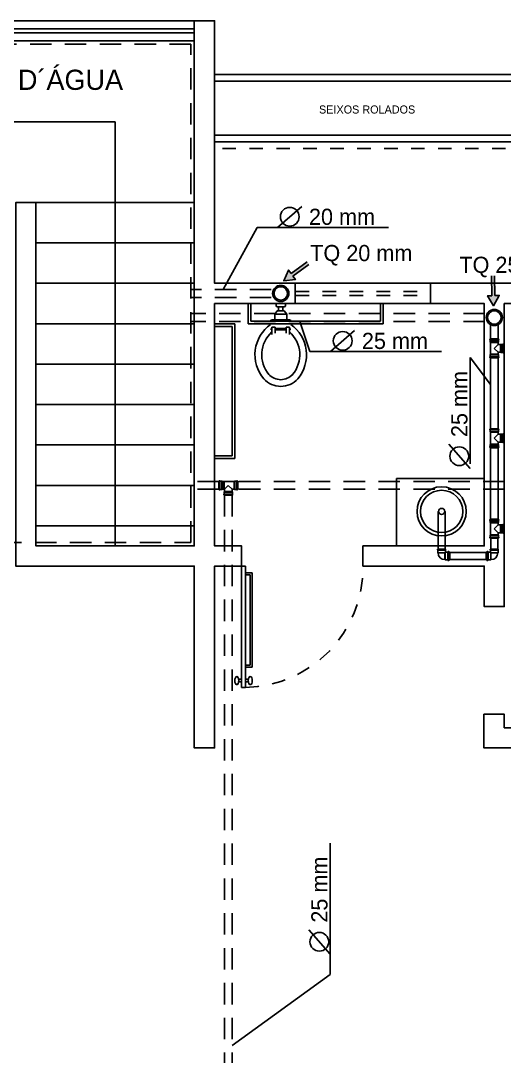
# Model space of a CAD drawing. Header units: millimetres. Extents: x 860.9 to 916.6, y 418 to 464.8.
# Drawn here: x 881.49 to 885.08, y 431.87 to 439.56 of the extents above; entities that cross this region are included whole.
import ezdxf

# ---------------------------------------------------------------- set-up
doc = ezdxf.new("R2010")
doc.units = ezdxf.units.MM
doc.linetypes.add('ACAD_ISO03W100', pattern=[30, 12, -18])
doc.linetypes.add('HIDDEN2', pattern=[4.7625, 3.175, -1.5875])
for name, color, linetype in [('caixa d agua', 1, 'Continuous'), ('can02', 2, 'Continuous'), ('COTAS-TEXTOS', 1, 'Continuous'), ('Fios', 10, 'Continuous'), ('Janela', 2, 'Continuous'), ('pena 01', 1, 'Continuous'), ('pena01', 1, 'Continuous'), ('pena02', 2, 'Continuous'), ('texto hidro', 1, 'Continuous'), ('TIGRECAD', 1, 'Continuous')]:
    doc.layers.add(name, color=color, linetype=linetype)
doc.styles.get("Standard").update_dxf_attribs({"font": 'ERASLGHT.TTF'})

msp = doc.modelspace()

# ---------------------------------------------------------------- hatches: boundary and pattern name
at = {"layer": 'texto hidro'}
for points in [[(883.4804, 437.7081), (883.4992, 437.6821), (883.6185, 437.7682), (883.6317, 437.75), (883.5123, 437.6639), (883.5311, 437.6378), (883.4449, 437.6291)], [(884.9563, 437.5171), (884.9884, 437.5179), (884.9847, 437.665), (885.0071, 437.6656), (885.0109, 437.5185), (885.043, 437.5193), (885.0016, 437.4431)]]:
    msp.add_hatch(color=256, dxfattribs=at).paths.add_polyline_path(points)

# ---------------------------------------------------------------- linework, layer by layer
at = {"layer": 'caixa d agua', "linetype": 'HIDDEN2', "ltscale": 0.05}
for p, q in [((883.3523, 437.5639), (882.7568, 437.5639)), ((883.3523, 437.5053), (882.7568, 437.5053)), ((884.9364, 437.3853), (882.7568, 437.3853)), ((884.9364, 437.3267), (882.7568, 437.3267)), ((882.9633, 436.1389), (882.7568, 436.1389)), ((882.9633, 436.0803), (882.7568, 436.0803)), ((886.8942, 436.1389), (883.1041, 436.1389)), ((886.8942, 436.0803), (883.1041, 436.0803)), ((883.0044, 436.037), (883.0044, 423.4369)), ((883.063, 436.037), (883.063, 423.4369))]:
    msp.add_line(p, q, dxfattribs=at)
msp.add_lwpolyline([(880.3068, 435.6846), (882.7568, 435.6846), (882.7568, 439.3846), (880.3068, 439.3846)], close=True, dxfattribs=at)
at = {"layer": 'can02', "color": 0}
for p, q in [((884.5336, 437.6096), (883.5306, 437.6096)), ((884.5336, 437.4596), (883.5306, 437.4596))]:
    msp.add_line(p, q, dxfattribs=at)
for points in [[(883.5306, 437.6096), (882.9318, 437.6096), (882.9318, 439.5596), (882.7818, 439.5596), (882.7818, 435.6596), (881.6068, 435.6596), (881.6068, 438.2096), (881.4568, 438.2096), (881.4568, 435.5096), (882.7818, 435.5096), (882.7818, 434.1596), (882.9318, 434.1596), (882.9318, 435.5096), (883.1318, 435.5096), (883.1318, 435.6596), (882.9318, 435.6596), (882.9318, 437.4596), (883.5306, 437.4596)], [(889.536, 437.6096), (889.0401, 437.6096), (889.0401, 438.6096), (888.8901, 438.6096), (888.8901, 437.6096), (888.44, 437.6096), (888.44, 437.4596), (888.8901, 437.4596), (888.8901, 435.6596), (888.8901, 434.3096), (885.0801, 434.3096), (885.0801, 434.4096), (884.9301, 434.4096), (884.9301, 434.1596), (889.0401, 434.1596), (889.0401, 437.4596), (889.536, 437.4596)], [(885.4868, 437.6096), (884.5336, 437.6096), (884.5336, 437.4596), (884.9318, 437.4596), (884.9318, 435.6596), (884.0318, 435.6596), (884.0318, 435.5096), (884.9318, 435.5096), (884.9318, 435.2096), (885.0801, 435.2096), (885.0801, 437.4596), (885.4868, 437.4596)]]:
    msp.add_lwpolyline(points, close=True, dxfattribs=at)
at = {"layer": 'Fios', "color": 0}
for p, q in [((883.3878, 437.4596), (883.4578, 437.4596)), ((883.3878, 437.4446), (883.3878, 437.4596)), ((883.3878, 437.4596), (883.4578, 437.4596)), ((883.4578, 437.4446), (883.4578, 437.4596)), ((883.3973, 437.4046), (883.3778, 437.3796)), ((883.3778, 437.3796), (883.4678, 437.3796)), ((883.3778, 437.3396), (883.3778, 437.3796)), ((883.3973, 437.4046), (883.4483, 437.4046)), ((883.3978, 437.4346), (883.4478, 437.4346)), ((883.4073, 437.4046), (883.4073, 437.4346)), ((883.4383, 437.4046), (883.4383, 437.4346)), ((883.4483, 437.4046), (883.4678, 437.3796)), ((883.4678, 437.3396), (883.4678, 437.3796)), ((883.3478, 437.3096), (883.3478, 437.3048)), ((883.359, 437.3396), (883.4865, 437.3396)), ((883.4978, 437.3096), (883.4978, 437.3048)), ((883.3514, 437.2744), (883.3514, 437.2637)), ((883.3572, 437.2744), (883.3514, 437.2744)), ((883.3572, 437.2637), (883.3514, 437.2637)), ((883.3823, 437.2833), (883.3572, 437.2833)), ((883.3572, 437.2833), (883.3572, 437.2302)), ((883.3823, 437.2833), (883.3823, 437.2393)), ((883.4626, 437.2744), (883.3823, 437.2744)), ((883.4626, 437.2637), (883.3823, 437.2637)), ((883.4626, 437.2833), (883.4876, 437.2833)), ((883.4626, 437.2833), (883.4626, 437.2393)), ((883.4876, 437.2833), (883.4876, 437.2302)), ((883.4876, 437.2744), (883.4935, 437.2744)), ((883.4876, 437.2637), (883.4935, 437.2637)), ((883.4935, 437.2744), (883.4935, 437.2637)), ((884.9318, 436.1596), (884.2818, 436.1596)), ((884.2818, 436.1596), (884.2818, 435.6596)), ((884.6159, 435.916), (884.6159, 435.916))]:
    msp.add_line(p, q, dxfattribs=at)
for radius in [0.1825, 0.1571, 0.0228]:
    msp.add_circle((884.6159, 435.916), radius, dxfattribs=at)
for centre, radius, start, end in [((883.3978, 437.4446), 0.01, 180, 270), ((883.4478, 437.4446), 0.01, 270, 0), ((883.5095, 437.079), 0.2778, 125.61699, 220.02523), ((883.359, 437.3283), 0.0113, 90, 180), ((883.4865, 437.3283), 0.0113, 0, 90), ((883.336, 437.079), 0.2778, 319.97477, 54.38301), ((883.5095, 437.079), 0.2278, 131.95995, 220.02523), ((883.336, 437.079), 0.2278, 319.97477, 48.25693), ((883.4228, 437.0137), 0.1195, 221.99608, 318.00392), ((883.4228, 437.0137), 0.1695, 221.99608, 318.00392)]:
    msp.add_arc(centre, radius, start, end, dxfattribs=at)
at = {"layer": 'Janela', "color": 0}
for p, q in [((883.1818, 437.4596), (883.1818, 437.3096)), ((883.2018, 437.4596), (883.2018, 437.3296)), ((884.1618, 437.4596), (884.1618, 437.3296)), ((884.1818, 437.4596), (884.1818, 437.3096)), ((883.0818, 437.3096), (882.9318, 437.3096)), ((883.0818, 437.3096), (883.0818, 436.3096)), ((884.1818, 437.3096), (883.1818, 437.3096)), ((884.1618, 437.3296), (883.2018, 437.3296)), ((883.0618, 437.2896), (882.9318, 437.2896)), ((883.0618, 437.2896), (883.0618, 436.3296)), ((883.0618, 436.3296), (882.9318, 436.3296)), ((883.0818, 436.3096), (882.9318, 436.3096)), ((883.1318, 435.5096), (883.1318, 434.6096)), ((883.1318, 435.5096), (883.1618, 435.5096)), ((883.1618, 435.5096), (883.1618, 434.6096)), ((883.2118, 435.4596), (883.1618, 435.4596)), ((883.2118, 435.4596), (883.2118, 434.7596)), ((883.1968, 435.4446), (883.1618, 435.4446)), ((883.1968, 435.4446), (883.1968, 434.7746)), ((883.1968, 434.7746), (883.1618, 434.7746)), ((883.2118, 434.7596), (883.1618, 434.7596)), ((883.1318, 434.6096), (883.1618, 434.6096))]:
    msp.add_line(p, q, dxfattribs=at)
at = {"layer": 'pena 01', "color": 0, "linetype": 'ACAD_ISO03W100', "ltscale": 0.005}
for p, q in [((888.8901, 438.6096), (882.9318, 438.6096)), ((883.5306, 437.4596), (883.5306, 437.6096)), ((884.5336, 437.4596), (884.5336, 437.6096)), ((883.5336, 437.5496), (884.5336, 437.5496)), ((883.5336, 437.5196), (884.5336, 437.5196))]:
    msp.add_line(p, q, dxfattribs=at)
msp.add_arc((883.1468, 435.4946), 0.8851, 270.97102, 0.97102, dxfattribs=at)
at = {"layer": 'pena01', "color": 0}
for p, q in [((882.7818, 439.5596), (880.2818, 439.5596)), ((882.7818, 439.4096), (880.2818, 439.4096)), ((882.7818, 438.2096), (881.6068, 438.2096)), ((882.7818, 437.9096), (881.6068, 437.9096)), ((882.7818, 437.6096), (881.6068, 437.6096)), ((882.7818, 437.3096), (881.6068, 437.3096)), ((882.7818, 437.0096), (881.6068, 437.0096)), ((882.7818, 436.7096), (881.6068, 436.7096)), ((882.7818, 436.4096), (881.6068, 436.4096)), ((882.7818, 436.1096), (881.6068, 436.1096)), ((882.7818, 435.8096), (881.6068, 435.8096))]:
    msp.add_line(p, q, dxfattribs=at)
at = {"layer": 'pena01'}
for p, q in [((882.9318, 439.1596), (901.7318, 439.1596)), ((882.9318, 439.1096), (901.6818, 439.1096)), ((888.9372, 438.7096), (882.9318, 438.7096)), ((888.9372, 438.6596), (882.9318, 438.6596))]:
    msp.add_line(p, q, dxfattribs=at)
at = {"layer": 'pena02', "color": 0}
for p, q in [((882.7818, 439.4996), (880.2818, 439.4996)), ((882.7818, 439.4696), (880.2818, 439.4696)), ((880.8693, 438.8096), (882.1943, 438.8096)), ((882.1943, 435.6596), (882.1943, 438.8096)), ((883.1109, 434.6696), (883.1318, 434.6696)), ((883.1109, 434.6496), (883.1318, 434.6496)), ((883.1827, 434.6696), (883.1618, 434.6696)), ((883.1827, 434.6496), (883.1618, 434.6496))]:
    msp.add_line(p, q, dxfattribs=at)
at = {"layer": 'pena02', "color": 0, "extrusion": (0, 0, -1)}
msp.add_ellipse((883.0968, 434.6596), major_axis=(0, -0.03), ratio=0.5, dxfattribs=at)
at = {"layer": 'pena02', "color": 0}
msp.add_ellipse((883.1968, 434.6596), major_axis=(0, -0.03), ratio=0.5, dxfattribs=at)
at = {"layer": 'texto hidro'}
for p, q in [((883.4992, 437.6821), (883.6185, 437.7682)), ((883.5123, 437.6639), (883.6317, 437.75)), ((884.9884, 437.5179), (884.9847, 437.665)), ((885.0109, 437.5185), (885.0071, 437.6656)), ((884.5905, 435.916), (884.5905, 435.6353)), ((884.6413, 435.916), (884.6413, 435.6353)), ((884.9814, 435.7167), (884.9814, 435.6353)), ((885.0322, 435.7167), (885.0322, 435.6353)), ((884.677, 435.61), (884.9457, 435.61)), ((884.677, 435.5592), (884.9457, 435.5592))]:
    msp.add_line(p, q, dxfattribs=at)
for points in [[(883.5123, 437.6639), (883.5311, 437.6378), (883.4449, 437.6291), (883.4804, 437.7081), (883.4992, 437.6821)], [(885.0109, 437.5185), (885.043, 437.5193), (885.0016, 437.4431), (884.9563, 437.5171), (884.9884, 437.5179)]]:
    msp.add_lwpolyline(points, dxfattribs=at)
for centre, radius in [((883.4228, 437.5346), 0.06), ((883.4228, 437.5346), 0.05), ((885.0068, 437.356), 0.06), ((885.0068, 437.356), 0.05)]:
    msp.add_circle(centre, radius, dxfattribs=at)
at = {"layer": 'TIGRECAD'}
for p, q in [((883.3982, 438.024), (883.578, 438.1812)), ((883.247, 438.024), (882.9961, 437.5639)), ((883.4342, 438.024), (883.247, 438.024)), ((884.2225, 438.024), (883.4342, 438.024)), ((883.6397, 437.1025), (883.5654, 437.3267)), ((884.9775, 437.3037), (884.9775, 437.1967)), ((885.0361, 437.3037), (885.0361, 437.1967)), ((883.7909, 437.1025), (883.9707, 437.2598)), ((884.9744, 437.1898), (884.9744, 437.1927)), ((884.9761, 437.1942), (884.9758, 437.1942)), ((885.0378, 437.1942), (884.9758, 437.1942)), ((884.9761, 437.1884), (884.9758, 437.1884)), ((885.0378, 437.1884), (884.9758, 437.1884)), ((884.9765, 437.1967), (885.0371, 437.1967)), ((884.9765, 437.1946), (884.9765, 437.1967)), ((884.9765, 437.1747), (884.9765, 437.188)), ((885.0371, 437.1747), (884.9765, 437.1747)), ((884.9766, 437.1746), (884.9778, 437.1701)), ((885.0358, 437.1701), (884.9778, 437.1701)), ((884.9778, 437.1701), (884.9778, 437.0824)), ((885.0358, 437.1553), (885.0068, 437.1262)), ((885.0371, 437.1746), (885.0358, 437.1701)), ((885.0358, 437.1553), (885.0358, 437.1701)), ((885.0358, 437.1553), (885.0528, 437.1553)), ((885.0371, 437.1946), (885.0371, 437.1967)), ((885.0371, 437.1747), (885.0371, 437.188)), ((885.0392, 437.1898), (885.0392, 437.1927)), ((885.0573, 437.1565), (885.0528, 437.1553)), ((885.0528, 437.1553), (885.0528, 437.0972)), ((885.0575, 437.1565), (885.0707, 437.1565)), ((885.0575, 437.1565), (885.0575, 437.096)), ((885.0712, 437.157), (885.0712, 437.1573)), ((885.0712, 437.1573), (885.0712, 437.0952)), ((885.0726, 437.1587), (885.0755, 437.1587)), ((885.0769, 437.157), (885.0769, 437.1573)), ((885.0769, 437.1573), (885.0769, 437.0952)), ((885.0773, 437.1565), (885.0794, 437.1565)), ((885.0794, 437.096), (885.0794, 437.1565)), ((883.827, 437.1025), (883.6397, 437.1025)), ((884.6153, 437.1025), (883.827, 437.1025)), ((884.9765, 437.0778), (884.9765, 437.0645)), ((885.0371, 437.0778), (884.9765, 437.0778)), ((884.9766, 437.0779), (884.9778, 437.0824)), ((885.0358, 437.0824), (884.9778, 437.0824)), ((885.0358, 437.0972), (885.0068, 437.1262)), ((885.0358, 437.0972), (885.0358, 437.0824)), ((885.0358, 437.0972), (885.0528, 437.0972)), ((885.0371, 437.0779), (885.0358, 437.0824)), ((885.0371, 437.0778), (885.0371, 437.0645)), ((885.0573, 437.096), (885.0528, 437.0972)), ((885.0575, 437.096), (885.0707, 437.096)), ((885.0712, 437.0955), (885.0712, 437.0952)), ((885.0726, 437.0938), (885.0755, 437.0938)), ((885.0769, 437.0955), (885.0769, 437.0952)), ((885.0773, 437.096), (885.0794, 437.096)), ((884.827, 437.0587), (884.827, 436.2703)), ((884.827, 437.0587), (884.9775, 436.8578)), ((884.9744, 437.0626), (884.9744, 437.0597)), ((884.9761, 437.0641), (884.9758, 437.0641)), ((885.0378, 437.0641), (884.9758, 437.0641)), ((884.9761, 437.0583), (884.9758, 437.0583)), ((885.0378, 437.0583), (884.9758, 437.0583)), ((884.9765, 437.0579), (884.9765, 437.0558)), ((884.9765, 437.0558), (885.0371, 437.0558)), ((884.9775, 437.0558), (884.9775, 436.53)), ((885.0361, 437.0558), (885.0361, 436.53)), ((885.0371, 437.0579), (885.0371, 437.0558)), ((885.0392, 437.0626), (885.0392, 437.0597)), ((884.9744, 436.5232), (884.9744, 436.5261)), ((884.9761, 436.5275), (884.9758, 436.5275)), ((885.0378, 436.5275), (884.9758, 436.5275)), ((884.9761, 436.5217), (884.9758, 436.5217)), ((885.0378, 436.5217), (884.9758, 436.5217)), ((884.9765, 436.53), (885.0371, 436.53)), ((884.9765, 436.5279), (884.9765, 436.53)), ((884.9765, 436.5081), (884.9765, 436.5213)), ((885.0371, 436.5081), (884.9765, 436.5081)), ((884.9766, 436.5079), (884.9778, 436.5034)), ((885.0358, 436.5034), (884.9778, 436.5034)), ((884.9778, 436.5034), (884.9778, 436.4157)), ((885.0358, 436.4886), (885.0068, 436.4596)), ((885.0358, 436.4305), (885.0068, 436.4596)), ((885.0371, 436.5079), (885.0358, 436.5034)), ((885.0358, 436.4886), (885.0358, 436.5034)), ((885.0358, 436.4886), (885.0528, 436.4886)), ((885.0371, 436.5279), (885.0371, 436.53)), ((885.0371, 436.5081), (885.0371, 436.5213)), ((885.0392, 436.5232), (885.0392, 436.5261)), ((885.0573, 436.4898), (885.0528, 436.4886)), ((885.0528, 436.4886), (885.0528, 436.4305)), ((885.0575, 436.4899), (885.0707, 436.4899)), ((885.0575, 436.4899), (885.0575, 436.4293)), ((885.0712, 436.4903), (885.0712, 436.4906)), ((885.0712, 436.4906), (885.0712, 436.4286)), ((885.0726, 436.492), (885.0755, 436.492)), ((885.0769, 436.4903), (885.0769, 436.4906)), ((885.0769, 436.4906), (885.0769, 436.4286)), ((885.0773, 436.4899), (885.0794, 436.4899)), ((885.0794, 436.4293), (885.0794, 436.4899)), ((884.827, 436.2343), (884.6698, 436.4141)), ((884.9744, 436.396), (884.9744, 436.3931)), ((884.9761, 436.3974), (884.9758, 436.3974)), ((885.0378, 436.3974), (884.9758, 436.3974)), ((884.9761, 436.3916), (884.9758, 436.3916)), ((885.0378, 436.3916), (884.9758, 436.3916)), ((884.9765, 436.4111), (884.9765, 436.3978)), ((885.0371, 436.4111), (884.9765, 436.4111)), ((884.9765, 436.3912), (884.9765, 436.3892)), ((884.9765, 436.3892), (885.0371, 436.3892)), ((884.9766, 436.4112), (884.9778, 436.4157)), ((884.9775, 436.3892), (884.9775, 435.8575)), ((885.0358, 436.4157), (884.9778, 436.4157)), ((885.0358, 436.4305), (885.0358, 436.4157)), ((885.0358, 436.4305), (885.0528, 436.4305)), ((885.0371, 436.4112), (885.0358, 436.4157)), ((885.0361, 436.3892), (885.0361, 435.8575)), ((885.0371, 436.4111), (885.0371, 436.3978)), ((885.0371, 436.3912), (885.0371, 436.3892)), ((885.0392, 436.396), (885.0392, 436.3931)), ((885.0573, 436.4293), (885.0528, 436.4305)), ((885.0575, 436.4293), (885.0707, 436.4293)), ((885.0712, 436.4288), (885.0712, 436.4286)), ((885.0726, 436.4271), (885.0755, 436.4271)), ((885.0769, 436.4288), (885.0769, 436.4286)), ((885.0773, 436.4293), (885.0794, 436.4293)), ((882.9633, 436.1399), (882.9633, 436.0793)), ((882.9653, 436.1399), (882.9633, 436.1399)), ((882.9653, 436.0793), (882.9633, 436.0793)), ((882.9658, 436.0786), (882.9658, 436.1406)), ((882.9658, 436.1403), (882.9658, 436.1406)), ((882.9701, 436.142), (882.9672, 436.142)), ((882.9701, 436.0771), (882.9672, 436.0771)), ((882.9715, 436.0786), (882.9715, 436.1406)), ((882.9715, 436.1403), (882.9715, 436.1406)), ((882.9852, 436.1399), (882.972, 436.1399)), ((882.9852, 436.0793), (882.972, 436.0793)), ((882.9852, 436.0793), (882.9852, 436.1399)), ((882.9854, 436.1398), (882.9899, 436.1386)), ((882.9854, 436.0793), (882.9899, 436.0805)), ((882.9899, 436.0805), (882.9899, 436.1386)), ((883.0775, 436.1386), (882.9899, 436.1386)), ((883.0047, 436.0805), (882.9899, 436.0805)), ((883.0037, 436.0803), (883.0037, 436.1389)), ((883.0047, 436.0805), (883.0337, 436.1096)), ((883.0047, 436.0805), (883.0047, 436.0636)), ((883.0627, 436.0805), (883.0337, 436.1096)), ((883.0627, 436.0805), (883.0775, 436.0805)), ((883.0627, 436.0805), (883.0627, 436.0636)), ((883.082, 436.1398), (883.0775, 436.1386)), ((883.0775, 436.0805), (883.0775, 436.1386)), ((883.082, 436.0793), (883.0775, 436.0805)), ((883.0822, 436.0793), (883.0822, 436.1399)), ((883.0822, 436.1399), (883.0954, 436.1399)), ((883.0822, 436.0793), (883.0954, 436.0793)), ((883.0959, 436.0786), (883.0959, 436.1406)), ((883.0959, 436.1403), (883.0959, 436.1406)), ((883.0973, 436.142), (883.1002, 436.142)), ((883.0973, 436.0771), (883.1002, 436.0771)), ((883.1016, 436.0786), (883.1016, 436.1406)), ((883.1016, 436.1403), (883.1016, 436.1406)), ((883.1021, 436.1399), (883.1041, 436.1399)), ((883.1021, 436.0793), (883.1041, 436.0793)), ((883.1041, 436.1399), (883.1041, 436.0793)), ((883.0013, 436.0438), (883.0013, 436.0409)), ((883.003, 436.0452), (883.0027, 436.0452)), ((883.0647, 436.0452), (883.0027, 436.0452)), ((883.003, 436.0395), (883.0027, 436.0395)), ((883.0647, 436.0395), (883.0027, 436.0395)), ((883.0034, 436.0591), (883.0047, 436.0636)), ((883.0034, 436.0589), (883.0034, 436.0457)), ((883.064, 436.0589), (883.0034, 436.0589)), ((883.0034, 436.039), (883.0034, 436.037)), ((883.0034, 436.037), (883.064, 436.037)), ((883.0627, 436.0636), (883.0047, 436.0636)), ((883.0639, 436.0591), (883.0627, 436.0636)), ((883.064, 436.0589), (883.064, 436.0457)), ((883.064, 436.039), (883.064, 436.037)), ((883.0644, 436.0452), (883.0647, 436.0452)), ((883.0644, 436.0395), (883.0647, 436.0395)), ((883.0661, 436.0438), (883.0661, 436.0409)), ((884.9744, 435.8507), (884.9744, 435.8536)), ((884.9761, 435.855), (884.9758, 435.855)), ((885.0378, 435.855), (884.9758, 435.855)), ((884.9761, 435.8492), (884.9758, 435.8492)), ((885.0378, 435.8492), (884.9758, 435.8492)), ((884.9765, 435.8554), (884.9765, 435.8575)), ((884.9765, 435.8575), (885.0371, 435.8575)), ((884.9765, 435.8356), (884.9765, 435.8488)), ((885.0371, 435.8554), (885.0371, 435.8575)), ((885.0371, 435.8356), (885.0371, 435.8488)), ((885.0392, 435.8507), (885.0392, 435.8536)), ((885.0371, 435.8356), (884.9765, 435.8356)), ((884.9766, 435.8354), (884.9778, 435.8309)), ((885.0358, 435.8309), (884.9778, 435.8309)), ((884.9778, 435.8309), (884.9778, 435.7432)), ((885.0358, 435.8161), (885.0068, 435.7871)), ((885.0358, 435.758), (885.0068, 435.7871)), ((885.0371, 435.8354), (885.0358, 435.8309)), ((885.0358, 435.8161), (885.0358, 435.8309)), ((885.0358, 435.8161), (885.0528, 435.8161)), ((885.0573, 435.8173), (885.0528, 435.8161)), ((885.0528, 435.8161), (885.0528, 435.758)), ((885.0575, 435.8174), (885.0707, 435.8174)), ((885.0575, 435.8174), (885.0575, 435.7568)), ((885.0712, 435.8178), (885.0712, 435.8181)), ((885.0712, 435.8181), (885.0712, 435.7561)), ((885.0726, 435.8195), (885.0755, 435.8195)), ((885.0769, 435.8178), (885.0769, 435.8181)), ((885.0769, 435.8181), (885.0769, 435.7561)), ((885.0773, 435.8174), (885.0794, 435.8174)), ((885.0794, 435.7568), (885.0794, 435.8174)), ((884.9744, 435.7235), (884.9744, 435.7206)), ((884.9761, 435.7249), (884.9758, 435.7249)), ((885.0378, 435.7249), (884.9758, 435.7249)), ((884.9761, 435.7191), (884.9758, 435.7191)), ((885.0378, 435.7191), (884.9758, 435.7191)), ((884.9765, 435.7386), (884.9765, 435.7253)), ((885.0371, 435.7386), (884.9765, 435.7386)), ((884.9765, 435.7187), (884.9765, 435.7167)), ((884.9765, 435.7167), (885.0371, 435.7167)), ((884.9766, 435.7387), (884.9778, 435.7432)), ((885.0358, 435.7432), (884.9778, 435.7432)), ((885.0358, 435.758), (885.0358, 435.7432)), ((885.0358, 435.758), (885.0528, 435.758)), ((885.0371, 435.7387), (885.0358, 435.7432)), ((885.0371, 435.7386), (885.0371, 435.7253)), ((885.0371, 435.7187), (885.0371, 435.7167)), ((885.0392, 435.7235), (885.0392, 435.7206)), ((885.0573, 435.7568), (885.0528, 435.758)), ((885.0575, 435.7568), (885.0707, 435.7568)), ((885.0712, 435.7563), (885.0712, 435.7561)), ((885.0726, 435.7546), (885.0755, 435.7546)), ((885.0769, 435.7563), (885.0769, 435.7561)), ((885.0773, 435.7568), (885.0794, 435.7568)), ((884.5863, 435.6353), (884.5863, 435.6301)), ((884.6456, 435.6353), (884.5863, 435.6353)), ((884.5863, 435.6301), (884.5876, 435.6288)), ((884.6456, 435.6301), (884.5863, 435.6301)), ((884.5876, 435.6288), (884.5876, 435.6093)), ((884.6443, 435.6288), (884.5876, 435.6288)), ((884.5876, 435.6093), (884.6417, 435.6093)), ((884.5876, 435.6093), (884.5892, 435.6077)), ((884.6417, 435.6093), (884.6407, 435.6077)), ((884.6417, 435.6093), (884.6443, 435.6132)), ((884.6426, 435.5559), (884.6426, 435.6106)), ((884.6456, 435.6301), (884.6443, 435.6288)), ((884.6443, 435.6288), (884.6443, 435.6132)), ((884.661, 435.6132), (884.6443, 435.6132)), ((884.6456, 435.6353), (884.6456, 435.6301)), ((884.6622, 435.6132), (884.6622, 435.5559)), ((884.6624, 435.616), (884.6623, 435.6144)), ((884.6699, 435.6171), (884.6637, 435.6171)), ((884.6637, 435.5533), (884.6637, 435.6158)), ((884.6699, 435.6158), (884.6699, 435.5533)), ((884.6712, 435.6162), (884.6717, 435.6142)), ((884.672, 435.6132), (884.672, 435.5559)), ((884.677, 435.6132), (884.673, 435.6132)), ((884.677, 435.5559), (884.677, 435.6132)), ((884.9457, 435.5559), (884.9457, 435.6132)), ((884.9457, 435.6132), (884.9497, 435.6132)), ((884.9507, 435.6132), (884.9507, 435.5559)), ((884.9515, 435.6162), (884.951, 435.6142)), ((884.9528, 435.6171), (884.959, 435.6171)), ((884.9528, 435.6158), (884.9528, 435.5533)), ((884.959, 435.5533), (884.959, 435.6158)), ((884.9603, 435.616), (884.9604, 435.6144)), ((884.9605, 435.6132), (884.9605, 435.5559)), ((884.9617, 435.6132), (884.9785, 435.6132)), ((884.9772, 435.6353), (885.0364, 435.6353)), ((884.9772, 435.6353), (884.9772, 435.6301)), ((884.9772, 435.6301), (885.0364, 435.6301)), ((884.9772, 435.6301), (884.9785, 435.6288)), ((884.9785, 435.6288), (885.0351, 435.6288)), ((884.9785, 435.6288), (884.9785, 435.6132)), ((884.981, 435.6093), (884.9785, 435.6132)), ((884.9801, 435.5559), (884.9801, 435.6106)), ((885.0351, 435.6093), (884.981, 435.6093)), ((884.981, 435.6093), (884.982, 435.6077)), ((885.0351, 435.6093), (885.0336, 435.6077)), ((885.0364, 435.6301), (885.0351, 435.6288)), ((885.0351, 435.6288), (885.0351, 435.6093)), ((885.0364, 435.6353), (885.0364, 435.6301)), ((884.6407, 435.6077), (884.5892, 435.6077)), ((884.6407, 435.5578), (884.6404, 435.5578)), ((884.6407, 435.5578), (884.6407, 435.6077)), ((884.6426, 435.5559), (884.6407, 435.5578)), ((884.661, 435.5559), (884.6426, 435.5559)), ((884.6624, 435.5532), (884.6623, 435.5547)), ((884.6699, 435.552), (884.6637, 435.552)), ((884.6712, 435.553), (884.6717, 435.5549)), ((884.677, 435.5559), (884.673, 435.5559)), ((884.9457, 435.5559), (884.9497, 435.5559)), ((884.9515, 435.553), (884.951, 435.5549)), ((884.9528, 435.552), (884.959, 435.552)), ((884.9603, 435.5532), (884.9604, 435.5547)), ((884.9617, 435.5559), (884.9801, 435.5559)), ((884.9801, 435.5559), (884.982, 435.5578)), ((884.982, 435.5578), (884.982, 435.6077)), ((884.982, 435.6077), (885.0336, 435.6077)), ((884.982, 435.5578), (884.9824, 435.5578)), ((883.7891, 433.4531), (883.7891, 432.6648)), ((883.7891, 432.6287), (883.6319, 432.8085)), ((883.7891, 432.6648), (883.7891, 432.4775)), ((883.7891, 432.4775), (883.063, 431.9506))]:
    msp.add_line(p, q, dxfattribs=at)
for centre in [(883.4896, 438.1039), (883.8823, 437.1825), (884.7471, 436.3257), (883.7092, 432.7201)]:
    msp.add_circle(centre, 0.0695, dxfattribs=at)
for centre, radius, start, end in [((884.9758, 437.1927), 0.00142, 90, 180), ((884.9758, 437.1898), 0.00142, 180, 270), ((884.9761, 437.1946), 0.000436, 270, 360), ((884.9761, 437.188), 0.000436, 0, 90), ((885.0375, 437.1946), 0.000436, 180, 270), ((885.0375, 437.188), 0.000436, 90, 180), ((885.0378, 437.1927), 0.00142, 0, 90), ((885.0378, 437.1898), 0.00142, 270, 360), ((885.0707, 437.157), 0.000436, 270, 360), ((885.0726, 437.1573), 0.00142, 90, 180), ((885.0755, 437.1573), 0.00142, 0.00018, 90.00018), ((885.0773, 437.157), 0.000436, 180, 270), ((885.0707, 437.0955), 0.000436, 0, 90), ((885.0726, 437.0952), 0.00142, 180, 270), ((885.0755, 437.0952), 0.00142, 269.99982, 359.99982), ((885.0773, 437.0955), 0.000436, 90, 180), ((884.9758, 437.0626), 0.00142, 90, 180), ((884.9758, 437.0597), 0.00142, 180, 270), ((884.9761, 437.0645), 0.000436, 270, 360), ((884.9761, 437.0579), 0.000436, 0, 90), ((885.0375, 437.0645), 0.000436, 180, 270), ((885.0375, 437.0579), 0.000436, 90, 180), ((885.0378, 437.0626), 0.00142, 0, 90), ((885.0378, 437.0597), 0.00142, 270, 360), ((884.9758, 436.5261), 0.00142, 90, 180), ((884.9758, 436.5232), 0.00142, 180, 270), ((884.9761, 436.5279), 0.000436, 270, 360), ((884.9761, 436.5213), 0.000436, 0, 90), ((885.0375, 436.5279), 0.000436, 180, 270), ((885.0375, 436.5213), 0.000436, 90, 180), ((885.0378, 436.5261), 0.00142, 0, 90), ((885.0378, 436.5232), 0.00142, 270, 360), ((885.0707, 436.4903), 0.000436, 270, 360), ((885.0726, 436.4906), 0.00142, 90, 180), ((885.0755, 436.4906), 0.00142, 0.00018, 90.00018), ((885.0773, 436.4903), 0.000436, 180, 270), ((884.9758, 436.396), 0.00142, 90, 180), ((884.9758, 436.3931), 0.00142, 180, 270), ((884.9761, 436.3978), 0.000436, 270, 360), ((884.9761, 436.3912), 0.000436, 0, 90), ((885.0375, 436.3978), 0.000436, 180, 270), ((885.0375, 436.3912), 0.000436, 90, 180), ((885.0378, 436.396), 0.00142, 0, 90), ((885.0378, 436.3931), 0.00142, 270, 360), ((885.0707, 436.4288), 0.000436, 0, 90), ((885.0726, 436.4286), 0.00142, 180, 270), ((885.0755, 436.4286), 0.00142, 269.99982, 359.99982), ((885.0773, 436.4288), 0.000436, 90, 180), ((882.9653, 436.1403), 0.000436, 270, 360), ((882.9653, 436.0788), 0.000436, 0, 90), ((882.9672, 436.1406), 0.00142, 90, 180), ((882.9672, 436.0786), 0.00142, 180, 270), ((882.9701, 436.1406), 0.00142, 0, 90), ((882.9701, 436.0786), 0.00142, 270, 360), ((882.972, 436.1403), 0.000436, 180, 270), ((882.972, 436.0788), 0.000436, 90, 180), ((883.0954, 436.1403), 0.000436, 270, 360), ((883.0954, 436.0788), 0.000436, 0, 90), ((883.0973, 436.1406), 0.00142, 90, 180), ((883.0973, 436.0786), 0.00142, 180, 270), ((883.1002, 436.1406), 0.00142, 0, 90), ((883.1002, 436.0786), 0.00142, 270, 360), ((883.1021, 436.1403), 0.000436, 180, 270), ((883.1021, 436.0788), 0.000436, 90, 180), ((883.0027, 436.0438), 0.00142, 90, 180), ((883.0027, 436.0409), 0.00142, 179.99982, 269.99982), ((883.003, 436.0457), 0.000436, 270, 360), ((883.003, 436.039), 0.000436, 0, 90), ((883.0644, 436.0457), 0.000436, 180, 270), ((883.0644, 436.039), 0.000436, 90, 180), ((883.0647, 436.0438), 0.00142, 0, 90), ((883.0647, 436.0409), 0.00142, 270.00018, 0.00018), ((884.9758, 435.8536), 0.00142, 90, 180), ((884.9758, 435.8507), 0.00142, 180, 270), ((884.9761, 435.8554), 0.000436, 270, 360), ((884.9761, 435.8488), 0.000436, 0, 90), ((885.0375, 435.8554), 0.000436, 180, 270), ((885.0375, 435.8488), 0.000436, 90, 180), ((885.0378, 435.8536), 0.00142, 0, 90), ((885.0378, 435.8507), 0.00142, 270, 360), ((885.0707, 435.8178), 0.000436, 270, 360), ((885.0726, 435.8181), 0.00142, 90, 180), ((885.0755, 435.8181), 0.00142, 0.00018, 90.00018), ((885.0773, 435.8178), 0.000436, 180, 270), ((884.9758, 435.7235), 0.00142, 90, 180), ((884.9758, 435.7206), 0.00142, 180, 270), ((884.9761, 435.7253), 0.000436, 270, 360), ((884.9761, 435.7187), 0.000436, 0, 90), ((885.0375, 435.7253), 0.000436, 180, 270), ((885.0375, 435.7187), 0.000436, 90, 180), ((885.0378, 435.7235), 0.00142, 0, 90), ((885.0378, 435.7206), 0.00142, 270, 360), ((885.0707, 435.7563), 0.000436, 0, 90), ((885.0726, 435.7561), 0.00142, 180, 270), ((885.0755, 435.7561), 0.00142, 269.99982, 359.99982), ((885.0773, 435.7563), 0.000436, 90, 180), ((884.661, 435.6145), 0.0013, 270, 355), ((884.6637, 435.6158), 0.0013, 90, 175), ((884.6699, 435.6158), 0.0013, 15, 90), ((884.673, 435.6145), 0.0013, 195, 270), ((884.9497, 435.6145), 0.0013, 270, 345), ((884.9528, 435.6158), 0.0013, 90, 165), ((884.959, 435.6158), 0.0013, 5, 90), ((884.9617, 435.6145), 0.0013, 185, 270), ((884.6404, 435.609), 0.0512, 181.47331, 270), ((884.661, 435.5546), 0.0013, 5, 90), ((884.6637, 435.5533), 0.0013, 185, 270), ((884.6699, 435.5533), 0.0013, 270, 345), ((884.673, 435.5546), 0.0013, 90, 165), ((884.9497, 435.5546), 0.0013, 15, 90), ((884.9528, 435.5533), 0.0013, 195, 270), ((884.959, 435.5533), 0.0013, 270, 355), ((884.9617, 435.5546), 0.0013, 90, 175), ((884.9824, 435.609), 0.0512, 270, 358.52669)]:
    msp.add_arc(centre, radius, start, end, dxfattribs=at)

# ---------------------------------------------------------------- texts
at = {"layer": 'COTAS-TEXTOS', "color": 1}
msp.add_text('SEIXOS ROLADOS', height=0.06, dxfattribs=at).set_placement((883.7068, 438.8703))
at = {"layer": 'texto hidro', "attachment_point": 1}
for s, insert, char_height, width in [('CAIXA D´ÁGUA', (880.8156, 439.1959), 0.15, 2.9804), ('{\\fEras Demi ITC|b0|i0|c0|p34;20 mm}', (883.6319, 438.1636), 0.12, 11.620401), ('{\\fEras Demi ITC|b0|i0|c0|p34;TQ 20 mm}', (883.6412, 437.8945), 0.12, 11.620401), ('{\\fEras Demi ITC|b0|i0|c0|p34;TQ 25 mm}', (884.7475, 437.8072), 0.12, 11.620401), ('{\\fEras Demi ITC|b0|i0|c0|p34;25 mm}', (884.0246, 437.2421), 0.12, 11.620401)]:
    msp.add_mtext(s, dxfattribs=dict(at, insert=insert, char_height=char_height, width=width))
at = {"layer": 'texto hidro', "char_height": 0.12, "width": 11.620401, "attachment_point": 1, "rotation": 90}
for insert in [(884.6874, 436.468), (883.6495, 432.8624)]:
    msp.add_mtext('{\\fEras Demi ITC|b0|i0|c0|p34;25 mm}', dxfattribs=dict(at, insert=insert))

doc.saveas('drawing.dxf')
